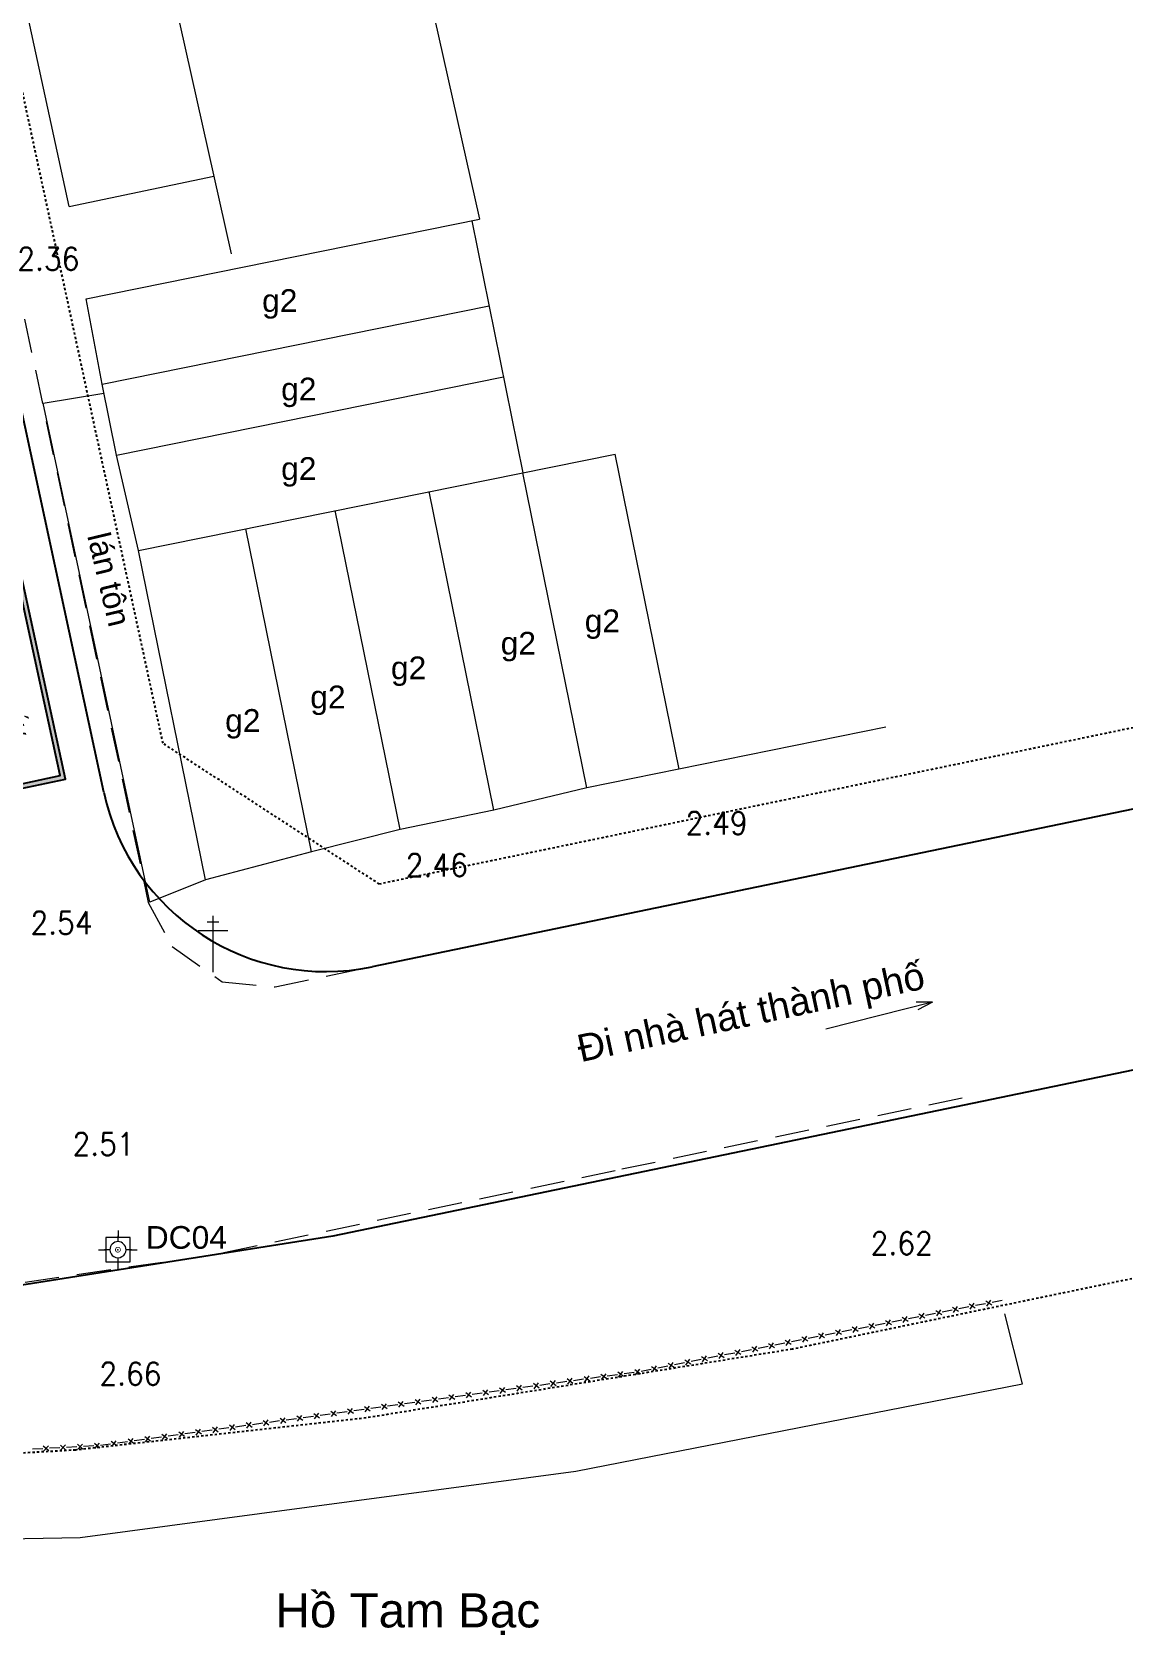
# Model space of a CAD drawing. Header units: millimetres. Extents: x 583747 to 596416, y 2304962 to 2309584.
# Drawn here: x 595719.3 to 595767.3, y 2307145.7 to 2307216.2 of the extents above; entities that cross this region are included whole.
import ezdxf
from ezdxf.enums import TextEntityAlignment as Align
from ezdxf.xclip import XClip

# ---------------------------------------------------------------- set-up
doc = ezdxf.new("R2010")
doc.units = ezdxf.units.MM
doc.linetypes.add('DASHDOT', pattern=[1, 0.5, -0.25, 0, -0.25])
doc.linetypes.add('{Long Duong}', pattern=[2.3, 1.5, -0.8])
for name, color, linetype in [('A-PLOT LINE', 6, 'DASHDOT'), ('AFP-KERB-LINE', 2, 'Continuous'), ('KT-Vat lieu', 250, 'Continuous')]:
    doc.layers.add(name, color=color, linetype=linetype)
for name, color, linetype, lineweight in [('Code Cao do', 7, 'Continuous', 0), ('duong chua chay', 1, 'Continuous', 15), ('Duong RG Thua', 7, 'Continuous', 0), ('Ghi chu nha', 7, 'Continuous', 0), ('Ghi chu SH diem do cao', 7, 'Continuous', 0), ('KT-Chu viet', 255, 'Continuous', 20), ('KT-DV2', 7, 'Continuous', 15), ('KT-NEN', 250, 'Continuous', 0), ('Level 63', 7, 'Continuous', 0), ('Long Duong_ Phan Cach chat lieu rair mat', 7, 'Continuous', 0), ('Nghia dia_ Ghi chu §T XH', 7, 'Continuous', 0), ('đường pccc', 6, 'Continuous', 13)]:
    doc.layers.add(name, color=color, linetype=linetype, lineweight=lineweight)
doc.styles.add('Style-.VnArial', font='')
doc.styles.add('Style-STANDARD', font='STANDARD.shx')
doc.styles.add('VnAvantH', font='')
doc.styles.get('Style-.VnArial').set_extended_font_data('.VnArial')
doc.styles.get('VnAvantH').set_extended_font_data('.VnAvantH')

# ---------------------------------------------------------------- blocks, each defined once
blk = doc.blocks.new('KV1_2')
at = {"layer": 'Ghi chu SH diem do cao', "color": 1, "linetype": 'Continuous', "lineweight": 0}
for p, q in [((-7.1, 0), (-11.8, 0)), ((0, 12.3), (0, 7.1)), ((11.8, 0), (7.1, 0)), ((0, -7.1), (0, -12.2))]:
    blk.add_line(p, q, dxfattribs=at)
for start, end in [(0, 180), (180, 0)]:
    blk.add_arc((0, 0), 7.07, start, end, dxfattribs=at)
blk.add_point((0, 0), dxfattribs=at)
blk = doc.blocks.new('COT_DI_1')
at = {"layer": 'Nghia dia_ Ghi chu §T XH', "color": 7, "linetype": 'Continuous', "lineweight": 0}
for p, q in [((-5.2, 44.5), (5.2, 44.5)), ((0, 49.7), (0, 0)), ((-13.1, 36.7), (13.1, 36.7))]:
    blk.add_line(p, q, dxfattribs=at)
blk = doc.blocks.new('MT_TN_1')
at = {"layer": 'Duong RG Thua', "color": 7, "lineweight": 0}
for q in [(-4.686, -1.187), (-0.721, -0.002), (-0.636, -0.341)]:
    blk.add_line((0, 0), q, dxfattribs=at)
blk = doc.blocks.new('*U30')
at = {"layer": 'Level 63', "linetype": 'Continuous', "lineweight": 0}
for points in [[(-5, 18), (-7, 24, 1), (6, -24), (5, -18, -1)], [(-6, 0, 1), (6, 0, 1)]]:
    blk.add_hatch(color=7, dxfattribs=at).paths.add_polyline_path(points)
at = {"layer": 'Level 63', "color": 7, "linetype": 'Continuous', "lineweight": 13}
for p, q in [((1, 166), (1, 106)), ((-167, 0), (-106, 0)), ((-106, 106), (-106, -106)), ((106, 106), (-106, 106)), ((106, -106), (106, 106)), ((106, 0), (167, 0)), ((-106, -106), (106, -106)), ((0, -106), (0, -166))]:
    blk.add_line(p, q, dxfattribs=at)
blk = doc.blocks.new('*U31')
at = {"layer": 'Level 63', "linetype": 'Continuous', "lineweight": 0, "extrusion": (0, 0, -1)}
blk.add_hatch(color=7, dxfattribs=at).paths.add_polyline_path([(5, 18), (7, 24, 1), (-6, -24), (-5, -18, -1)])
at = {"layer": 'Level 63', "color": 7, "linetype": 'Continuous', "lineweight": 13}
blk.add_blockref('*U30', (0, 0), dxfattribs=at)
blk = doc.blocks.new('wwww1')
at = {"layer": 'Duong RG Thua', "color": 7, "lineweight": 0}
for p, q in [((595720.775, 2307208.62), (595712.74, 2307245.535)), ((595719.166, 2307245.55), (595727.899, 2307206.532)), ((595732.303, 2307237.218), (595738.829, 2307208.059)), ((595720.775, 2307208.62), (595727.135, 2307209.948)), ((595721.515, 2307204.553), (595738.829, 2307208.059)), ((595738.486, 2307207.99), (595740.731, 2307196.902)), ((595722.222, 2307200.792), (595721.515, 2307204.553)), ((595722.222, 2307200.792), (595739.245, 2307204.24)), ((595722.85, 2307197.668), (595722.222, 2307200.792)), ((595722.85, 2307197.668), (595739.878, 2307201.116)), ((595719.631, 2307199.965), (595722.298, 2307200.396)), ((595724.325, 2307178.005), (595719.631, 2307199.965)), ((595723.827, 2307193.479), (595722.85, 2307197.668)), ((595723.827, 2307193.479), (595744.787, 2307197.723)), ((595747.602, 2307183.853), (595744.787, 2307197.723)), ((595743.547, 2307183.032), (595740.732, 2307196.902)), ((595739.459, 2307182.042), (595736.612, 2307196.068)), ((595735.328, 2307181.197), (595732.48, 2307195.231)), ((595731.428, 2307180.221), (595728.543, 2307194.434)), ((595726.769, 2307178.986), (595723.827, 2307193.479)), ((595756.7, 2307185.695), (595743.547, 2307183.032)), ((595743.547, 2307183.032), (595739.459, 2307182.042)), ((595739.459, 2307182.042), (595735.328, 2307181.197)), ((595735.328, 2307181.197), (595731.428, 2307180.221)), ((595731.428, 2307180.221), (595726.769, 2307178.986)), ((595726.769, 2307178.986), (595724.325, 2307178.005)), ((595762.712, 2307156.807), (595761.941, 2307159.885)), ((595743.067, 2307152.953), (595762.712, 2307156.807))]:
    blk.add_line(p, q, dxfattribs=at)
at = {"layer": 'Duong RG Thua', "color": 7, "linetype": 'Continuous', "lineweight": 0}
for p, q in [((595760.631, 2307160.124), (595760.367, 2307160.301)), ((595760.41, 2307160.081), (595760.588, 2307160.345)), ((595761.089, 2307160.329), (595760.648, 2307160.242)), ((595761.367, 2307160.268), (595761.103, 2307160.446)), ((595761.146, 2307160.225), (595761.324, 2307160.489)), ((595761.825, 2307160.474), (595761.384, 2307160.387)), ((595756.951, 2307159.4), (595756.687, 2307159.578)), ((595756.73, 2307159.357), (595756.908, 2307159.621)), ((595757.41, 2307159.605), (595756.968, 2307159.518)), ((595757.687, 2307159.545), (595757.423, 2307159.722)), ((595757.466, 2307159.501), (595757.644, 2307159.766)), ((595758.146, 2307159.75), (595757.704, 2307159.663)), ((595758.423, 2307159.689), (595758.159, 2307159.867)), ((595758.202, 2307159.646), (595758.38, 2307159.91)), ((595758.882, 2307159.895), (595758.44, 2307159.808)), ((595759.159, 2307159.834), (595758.895, 2307160.012)), ((595758.938, 2307159.791), (595759.116, 2307160.055)), ((595759.618, 2307160.04), (595759.176, 2307159.953)), ((595759.895, 2307159.979), (595759.631, 2307160.157)), ((595759.674, 2307159.936), (595759.852, 2307160.2)), ((595760.354, 2307160.184), (595759.912, 2307160.097)), ((595753.051, 2307158.633), (595753.229, 2307158.897)), ((595753.73, 2307158.881), (595753.289, 2307158.795)), ((595754.008, 2307158.821), (595753.744, 2307158.999)), ((595753.787, 2307158.778), (595753.965, 2307159.042)), ((595754.466, 2307159.026), (595754.025, 2307158.939)), ((595754.744, 2307158.966), (595754.48, 2307159.143)), ((595754.523, 2307158.922), (595754.7, 2307159.187)), ((595755.202, 2307159.171), (595754.761, 2307159.084)), ((595755.479, 2307159.11), (595755.215, 2307159.288)), ((595755.259, 2307159.067), (595755.436, 2307159.331)), ((595755.938, 2307159.316), (595755.497, 2307159.229)), ((595756.215, 2307159.255), (595755.951, 2307159.433)), ((595755.994, 2307159.212), (595756.172, 2307159.476)), ((595756.674, 2307159.461), (595756.233, 2307159.374)), ((595749.371, 2307157.909), (595749.549, 2307158.173)), ((595750.051, 2307158.158), (595749.609, 2307158.071)), ((595750.328, 2307158.097), (595750.064, 2307158.275)), ((595750.107, 2307158.054), (595750.285, 2307158.318)), ((595750.787, 2307158.302), (595750.345, 2307158.216)), ((595751.064, 2307158.242), (595750.8, 2307158.42)), ((595750.843, 2307158.199), (595751.021, 2307158.463)), ((595751.523, 2307158.447), (595751.081, 2307158.36)), ((595751.8, 2307158.387), (595751.536, 2307158.564)), ((595751.579, 2307158.343), (595751.757, 2307158.608)), ((595752.259, 2307158.592), (595751.817, 2307158.505)), ((595752.536, 2307158.531), (595752.272, 2307158.709)), ((595752.315, 2307158.488), (595752.493, 2307158.752)), ((595752.995, 2307158.737), (595752.553, 2307158.65)), ((595753.272, 2307158.676), (595753.008, 2307158.854)), ((595745.683, 2307157.199), (595745.876, 2307157.452)), ((595746.649, 2307157.373), (595746.385, 2307157.551)), ((595746.428, 2307157.33), (595746.606, 2307157.594)), ((595747.107, 2307157.579), (595746.666, 2307157.492)), ((595747.385, 2307157.518), (595747.121, 2307157.696)), ((595747.164, 2307157.475), (595747.341, 2307157.739)), ((595747.843, 2307157.723), (595747.402, 2307157.637)), ((595748.12, 2307157.663), (595747.856, 2307157.841)), ((595747.9, 2307157.62), (595748.077, 2307157.884)), ((595748.579, 2307157.868), (595748.138, 2307157.781)), ((595748.856, 2307157.808), (595748.592, 2307157.985)), ((595748.635, 2307157.764), (595748.813, 2307158.029)), ((595749.315, 2307158.013), (595748.874, 2307157.926)), ((595749.592, 2307157.952), (595749.328, 2307158.13)), ((595741.448, 2307156.617), (595741.195, 2307156.81)), ((595741.225, 2307156.587), (595741.418, 2307156.841)), ((595741.918, 2307156.796), (595741.472, 2307156.735)), ((595742.191, 2307156.719), (595741.938, 2307156.912)), ((595741.968, 2307156.689), (595742.161, 2307156.942)), ((595742.661, 2307156.898), (595742.215, 2307156.837)), ((595742.934, 2307156.821), (595742.681, 2307157.014)), ((595742.711, 2307156.791), (595742.904, 2307157.044)), ((595743.404, 2307157), (595742.958, 2307156.939)), ((595743.677, 2307156.923), (595743.424, 2307157.116)), ((595743.454, 2307156.893), (595743.647, 2307157.146)), ((595744.147, 2307157.102), (595743.701, 2307157.041)), ((595744.42, 2307157.025), (595744.167, 2307157.218)), ((595744.197, 2307156.995), (595744.39, 2307157.248)), ((595744.89, 2307157.204), (595744.444, 2307157.142)), ((595745.163, 2307157.127), (595744.91, 2307157.32)), ((595744.94, 2307157.097), (595745.133, 2307157.35)), ((595745.633, 2307157.306), (595745.187, 2307157.244)), ((595745.906, 2307157.229), (595745.653, 2307157.422)), ((595746.371, 2307157.434), (595745.93, 2307157.347)), ((595736.247, 2307155.904), (595735.993, 2307156.097)), ((595736.023, 2307155.874), (595736.216, 2307156.127)), ((595736.716, 2307156.083), (595736.271, 2307156.022)), ((595736.99, 2307156.006), (595736.736, 2307156.199)), ((595736.766, 2307155.976), (595736.959, 2307156.229)), ((595737.459, 2307156.185), (595737.014, 2307156.123)), ((595737.733, 2307156.108), (595737.479, 2307156.301)), ((595737.51, 2307156.078), (595737.702, 2307156.331)), ((595738.202, 2307156.286), (595737.757, 2307156.225)), ((595738.476, 2307156.21), (595738.222, 2307156.403)), ((595738.253, 2307156.18), (595738.445, 2307156.433)), ((595738.945, 2307156.388), (595738.5, 2307156.327)), ((595739.219, 2307156.312), (595738.965, 2307156.505)), ((595738.996, 2307156.282), (595739.188, 2307156.535)), ((595739.689, 2307156.49), (595739.243, 2307156.429)), ((595739.962, 2307156.414), (595739.708, 2307156.607)), ((595739.739, 2307156.383), (595739.932, 2307156.637)), ((595740.432, 2307156.592), (595739.986, 2307156.531)), ((595740.705, 2307156.516), (595740.451, 2307156.708)), ((595740.482, 2307156.485), (595740.675, 2307156.739)), ((595741.175, 2307156.694), (595740.729, 2307156.633)), ((595731.045, 2307155.191), (595730.792, 2307155.384)), ((595730.822, 2307155.161), (595731.015, 2307155.414)), ((595731.515, 2307155.369), (595731.069, 2307155.308)), ((595731.788, 2307155.293), (595731.535, 2307155.486)), ((595731.565, 2307155.262), (595731.758, 2307155.516)), ((595732.258, 2307155.471), (595731.812, 2307155.41)), ((595732.531, 2307155.395), (595732.278, 2307155.587)), ((595732.308, 2307155.364), (595732.501, 2307155.618)), ((595733.001, 2307155.573), (595732.555, 2307155.512)), ((595733.274, 2307155.497), (595733.021, 2307155.689)), ((595733.051, 2307155.466), (595733.244, 2307155.72)), ((595733.744, 2307155.675), (595733.298, 2307155.614)), ((595734.017, 2307155.598), (595733.764, 2307155.791)), ((595733.794, 2307155.568), (595733.987, 2307155.822)), ((595734.487, 2307155.777), (595734.041, 2307155.716)), ((595734.76, 2307155.7), (595734.507, 2307155.893)), ((595734.537, 2307155.67), (595734.73, 2307155.923)), ((595735.23, 2307155.879), (595734.784, 2307155.818)), ((595735.503, 2307155.802), (595735.25, 2307155.995)), ((595735.28, 2307155.772), (595735.473, 2307156.025)), ((595735.973, 2307155.981), (595735.527, 2307155.92)), ((595725.844, 2307154.478), (595725.591, 2307154.67)), ((595725.621, 2307154.447), (595725.814, 2307154.701)), ((595726.314, 2307154.656), (595725.868, 2307154.595)), ((595726.587, 2307154.579), (595726.334, 2307154.772)), ((595726.364, 2307154.549), (595726.557, 2307154.802)), ((595727.057, 2307154.758), (595726.611, 2307154.697)), ((595727.33, 2307154.681), (595727.077, 2307154.874)), ((595727.107, 2307154.651), (595727.3, 2307154.904)), ((595727.8, 2307154.86), (595727.354, 2307154.799)), ((595728.073, 2307154.783), (595727.82, 2307154.976)), ((595727.85, 2307154.753), (595728.043, 2307155.006)), ((595728.543, 2307154.962), (595728.097, 2307154.901)), ((595728.816, 2307154.885), (595728.563, 2307155.078)), ((595728.593, 2307154.855), (595728.786, 2307155.108)), ((595729.286, 2307155.064), (595728.84, 2307155.002)), ((595729.559, 2307154.987), (595729.306, 2307155.18)), ((595729.336, 2307154.957), (595729.529, 2307155.21)), ((595730.029, 2307155.166), (595729.583, 2307155.104)), ((595730.302, 2307155.089), (595730.049, 2307155.282)), ((595730.079, 2307155.059), (595730.272, 2307155.312)), ((595730.772, 2307155.267), (595730.326, 2307155.206)), ((595719.607, 2307153.947), (595719.157, 2307153.923)), ((595719.872, 2307153.848), (595719.636, 2307154.061)), ((595719.648, 2307153.836), (595719.861, 2307154.072)), ((595720.356, 2307153.986), (595719.906, 2307153.963)), ((595720.621, 2307153.887), (595720.385, 2307154.101)), ((595720.397, 2307153.876), (595720.61, 2307154.112)), ((595721.104, 2307154.026), (595720.655, 2307154.002)), ((595721.37, 2307153.927), (595721.134, 2307154.14)), ((595721.146, 2307153.915), (595721.359, 2307154.152)), ((595721.853, 2307154.066), (595721.404, 2307154.042)), ((595722.119, 2307153.967), (595721.883, 2307154.18)), ((595721.895, 2307153.955), (595722.108, 2307154.191)), ((595722.598, 2307154.147), (595722.153, 2307154.085)), ((595722.872, 2307154.07), (595722.618, 2307154.263)), ((595722.649, 2307154.04), (595722.841, 2307154.293)), ((595723.342, 2307154.248), (595722.896, 2307154.187)), ((595723.615, 2307154.172), (595723.361, 2307154.365)), ((595723.392, 2307154.142), (595723.585, 2307154.395)), ((595724.085, 2307154.35), (595723.639, 2307154.289)), ((595724.358, 2307154.274), (595724.104, 2307154.467)), ((595724.135, 2307154.243), (595724.328, 2307154.497)), ((595724.828, 2307154.452), (595724.382, 2307154.391)), ((595725.101, 2307154.376), (595724.848, 2307154.568)), ((595724.878, 2307154.345), (595725.071, 2307154.599)), ((595725.571, 2307154.554), (595725.125, 2307154.493))]:
    blk.add_line(p, q, dxfattribs=at)
at = {"layer": 'Duong RG Thua', "color": 7, "linetype": 'Continuous', "lineweight": 0, "flags": 128}
blk.add_lwpolyline([(595597.135, 2307149.907), (595601.347, 2307151.819), (595603.674, 2307152.073), (595614.963, 2307152.239), (595629.753, 2307150.98), (595650.441, 2307148.765), (595721.253, 2307150.035), (595743.067, 2307152.953)], dxfattribs=at)
at = {"layer": 'Long Duong_ Phan Cach chat lieu rair mat', "color": 4, "linetype": '{Long Duong}', "lineweight": 0}
for p, q in [((595710.22, 2307244.158), (595724.251, 2307177.99)), ((595729.831, 2307174.27), (595757.834, 2307180.094)), ((595724.251, 2307177.99), (595725.302, 2307176.054)), ((595725.302, 2307176.054), (595727.504, 2307174.498)), ((595727.504, 2307174.498), (595729.831, 2307174.27)), ((595760.064, 2307169.372), (595744.798, 2307166.181)), ((595744.798, 2307166.181), (595727.151, 2307162.477)), ((595727.151, 2307162.477), (595712.954, 2307160.409))]:
    blk.add_line(p, q, dxfattribs=at)
at = {"layer": 'Duong RG Thua', "color": 7, "lineweight": 0, "rotation": 359.9973000000001}
blk.add_blockref('MT_TN_1', (595758.749, 2307173.604), dxfattribs=at)
at = {"layer": 'Ghi chu SH diem do cao', "color": 1, "linetype": 'Continuous', "lineweight": 0, "xscale": 0.05, "yscale": 0.05, "zscale": 0.05, "rotation": 359.9972999999998}
blk.add_blockref('KV1_2', (595722.92, 2307162.705), dxfattribs=at)
at = {"layer": 'Level 63', "color": 7, "linetype": 'Continuous', "lineweight": 13, "ltscale": 0.01, "xscale": 0.0050890997707656, "yscale": 0.0050890997707656, "zscale": 0.0050890997707656}
blk.add_blockref('*U31', (595722.92, 2307162.704), dxfattribs=at)
at = {"layer": 'Nghia dia_ Ghi chu §T XH', "color": 7, "linetype": 'Continuous', "lineweight": 0, "xscale": 0.05, "yscale": 0.05, "zscale": 0.05, "rotation": 359.9972999999998}
blk.add_blockref('COT_DI_1', (595727.097, 2307174.912), dxfattribs=at)
at = {"layer": 'Code Cao do', "color": 212, "linetype": 'Continuous', "lineweight": 0, "style": 'Style-STANDARD'}
for s, p in [('2.36', (595718.49, 2307206.313)), ('2.49', (595747.888, 2307181.478))]:
    blk.add_text(s, height=1, rotation=359.9973, dxfattribs=at).set_placement(p, align=Align.MIDDLE_LEFT)
at = {"layer": 'Code Cao do', "color": 6, "linetype": 'Continuous', "lineweight": 0, "style": 'Style-STANDARD'}
for s, p in [('2.46', (595735.58, 2307179.627)), ('2.54', (595719.07, 2307177.093)), ('2.51', (595720.92, 2307167.355)), ('2.62', (595756.032, 2307162.984)), ('2.66', (595722.102, 2307157.246))]:
    blk.add_text(s, height=1, rotation=359.9973, dxfattribs=at).set_placement(p, align=Align.MIDDLE_LEFT)
at = {"layer": 'Ghi chu nha', "color": 7, "linetype": 'Continuous', "lineweight": 0, "style": 'Style-.VnArial'}
for s, height, rotation, p in [('g2', 1, 359.9973, (595730.038, 2307204.476)), ('g2', 1, 359.9973, (595730.875, 2307200.583)), ('g2', 1, 359.9973, (595730.875, 2307197.084)), ('l¸n t«n', 1, 283.4056, (595722.532, 2307192.208)), ('g2', 1, 359.9973, (595744.23, 2307190.382)), ('g2', 1, 359.9973, (595740.534, 2307189.396)), ('g2', 1, 359.9973, (595735.705, 2307188.312)), ('g2', 1, 359.9973, (595732.157, 2307187.031)), ('g2', 1, 359.9973, (595728.411, 2307185.996)), ('DC04', 1, 359.9973, (595725.928, 2307163.245)), ('Hå Tam B¹c', 1.5, 359.9973, (595735.67, 2307146.831))]:
    blk.add_text(s, height=height, rotation=rotation, dxfattribs=at).set_placement(p, align=Align.MIDDLE_CENTER)
at = {"layer": 'Ghi chu nha', "color": 7, "linetype": 'Continuous', "lineweight": 0, "insert": (595750.798, 2307172.993), "char_height": 1.2, "attachment_point": 5, "rotation": 12.08329, "line_spacing_factor": 0.6, "style": 'Style-.VnArial'}
blk.add_mtext('§i nhµ h¸t thµnh phè', dxfattribs=at)
blk = doc.blocks.new('PLOT')
at = {"layer": 'A-PLOT LINE', "color": 251}
for points in [[(4212609, 1471029), (4196841, 1496747), (4192720, 1497729), (3887911, 1309592), (3772537, 1238075), (3739519, 1217649), (3659008, 1167880)], [(3727034, 1237834), (3634931, 1180899), (3623868, 1183465), (3594242, 1230576), (3595832, 1237439), (3702477, 1303429)], [(3727034, 1237834), (3634931, 1180899), (3623868, 1183465), (3594242, 1230576), (3595832, 1237439), (3702477, 1303429)], [(3659008, 1167880), (3642417, 1158621), (3630891, 1152921), (3607539, 1142898), (3570556, 1129261), (3527500, 1117448)]]:
    blk.add_lwpolyline(points, dxfattribs=at)
blk = doc.blocks.new('DV')
at = {"layer": 'AFP-KERB-LINE'}
for p, q in [((660363, 50103), (648106, 106966)), ((660363, 50103), (648106, 106966)), ((660363, 50103), (648106, 106966)), ((660363, 50103), (648106, 106966)), ((779219, 64632), (672170, 42419)), ((779219, 64632), (672170, 42419)), ((779219, 64632), (672170, 42419)), ((779219, 64632), (672170, 42419)), ((781508, 53618), (670440, 30570)), ((781508, 53618), (670440, 30570)), ((781508, 53618), (670440, 30570)), ((781508, 53618), (670440, 30570)), ((670440, 30570), (645135, 26567)), ((670440, 30570), (645135, 26567)), ((670440, 30570), (645135, 26567)), ((670440, 30570), (645135, 26567))]:
    blk.add_line(p, q, dxfattribs=at)
blk.add_arc((670138, 52210), 10000, 192.16426, 281.72307, dxfattribs=at)
blk.add_arc((670138, 52210), 10000, 192.16426, 281.72307, dxfattribs=at)
blk.add_arc((670138, 52210), 10000, 192.16426, 281.72307, dxfattribs=at)
blk.add_arc((670138, 52210), 10000, 192.16426, 281.72307, dxfattribs=at)
ref = blk.add_blockref('PLOT', (-3147123, 179596, 0), dxfattribs=dict(rotation=340.0000000045929))
XClip(ref).set_block_clipping_path([(3437700.5976729654, 868981.9081885163), (3912891.8375199828, 1041937.3750337446), (3715693.8178756535, 1583734.481302836), (3240502.5780286361, 1410779.0144576086)])
blk = doc.blocks.new('A$C742103E6')
at = {"layer": 'KT-Vat lieu'}
for points in [[(-2000, 11800), (-2000, 12000), (0, 12000), (0, -4000), (-6000, -4000), (-6000, 12000), (-4000, 12000), (-4000, 11800), (-5800, 11800), (-5800, -3800), (-200, -3800), (-200, 11800)], [(-2250, 12000), (-3000, 11250), (-3750, 12000)]]:
    blk.add_hatch(color=6, dxfattribs=at).paths.add_polyline_path(points)
at = {"color": 6}
blk.add_lwpolyline([(-5800, 11800), (-200, 11800), (-200, -3800), (-5800, -3800)], close=True, dxfattribs=at)
at = {"layer": 'KT-Vat lieu', "color": 6}
for p, q in [((-4000, 12000), (-4000, 11800)), ((-2000, 11800), (-2000, 12000))]:
    blk.add_line(p, q, dxfattribs=at)
for points in [[(-4000, 12000), (-6000, 12000), (-6000, -4000), (0, -4000), (0, 12000), (-2000, 12000)], [(-4000, 11800), (-5800, 11800), (-5800, -3800), (-200, -3800), (-200, 11800), (-2000, 11800)]]:
    blk.add_lwpolyline(points, dxfattribs=at)
blk.add_lwpolyline([(-2250, 12000), (-3000, 11250), (-3750, 12000)], close=True, dxfattribs=at)
at = {"layer": 'KT-Chu viet', "color": 6, "insert": (-4732, 9748, 74), "char_height": 1000, "width": 10535.88, "attachment_point": 3, "rotation": 90, "style": 'VnAvantH'}
blk.add_mtext('{\\W0.6;CHç §ç XE PHßNG CH¸Y\\P6mx16m}', dxfattribs=at)
blk = doc.blocks.new('duong pccc')
at = {"layer": 'đường pccc', "extrusion": (-3.34263e-05, 0.000153769, 1), "rotation": 192.2641528466322}
blk.add_blockref('A$C742103E6', (11498359, 1036656, -227), dxfattribs=at)

msp = doc.modelspace()

# ---------------------------------------------------------------- block references
at = {"layer": 'KT-DV2', "xscale": 0.001, "yscale": 0.001, "zscale": 0.001}
msp.add_blockref('DV', (595062.1, 2307132.692), dxfattribs=at)

# ---------------------------------------------------------------- next in the draw order: block references
at = {"layer": 'KT-NEN', "lineweight": 0}
msp.add_blockref('wwww1', (0.167, -0.045, -0.002), dxfattribs=at)

# ---------------------------------------------------------------- next in the draw order: block references
at = {"layer": 'duong chua chay', "xscale": 0.001, "yscale": 0.001, "zscale": 0.001}
msp.add_blockref('duong pccc', (584214.004, 2306157.171), dxfattribs=at)

doc.saveas('drawing.dxf')
